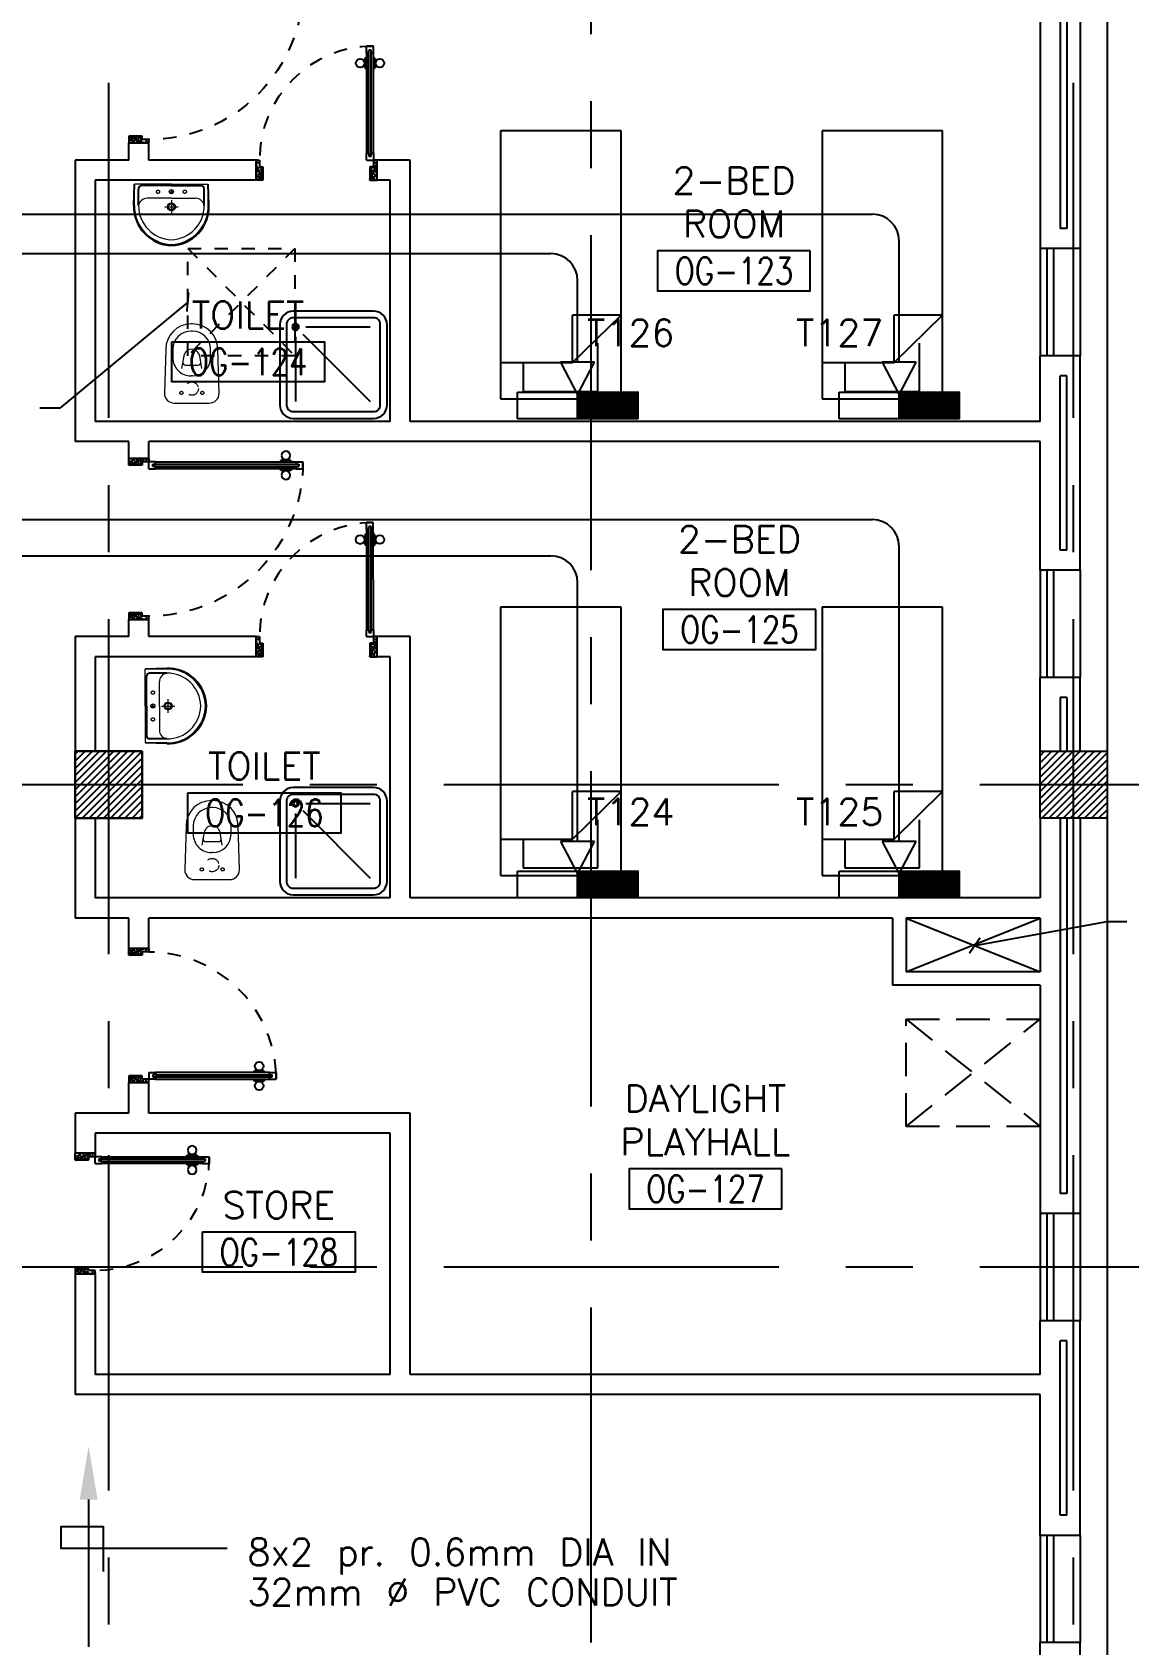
# Model space of a CAD drawing. Extents: x -0.7 to 93.2, y -1.5 to 78.
# Drawn here: x 74.91 to 83.09, y 13.38 to 25.41 of the extents above; entities that cross this region are included whole.
import ezdxf
from ezdxf.enums import TextEntityAlignment as Align

# ---------------------------------------------------------------- set-up
doc = ezdxf.new("R2010")
doc.units = 0
doc.header["$MEASUREMENT"] = 0
doc.header["$PDMODE"] = 34
for name, pattern in [('CENTERX2', [4, 2.5, -0.5, 0.5, -0.5]), ('DASHED', [0.75, 0.5, -0.25]), ('HIDDEN', [0.375, 0.25, -0.125]), ('HIDDEN2', [0.1875, 0.125, -0.0625])]:
    doc.linetypes.add(name, pattern=pattern)
doc.layers.get('0').update_dxf_attribs({"color": 11, "linetype": 'CONTINUOUS'})
doc.layers.get('DEFPOINTS').update_dxf_attribs({"color": 11, "linetype": 'CONTINUOUS'})
for name, color, linetype in [('AX-DIM', 11, 'CONTINUOUS'), ('AXES', 11, 'CENTERX2'), ('COL', 11, 'CONTINUOUS'), ('DOOR', 11, 'CONTINUOUS'), ('E-TEL', 4, 'CONTINUOUS'), ('E-TEXT', 2, 'CONTINUOUS'), ('E-WIRE', 4, 'CONTINUOUS'), ('FIX', 11, 'CONTINUOUS'), ('FUR', 11, 'CONTINUOUS'), ('HAT', 11, 'CONTINUOUS'), ('INSUL', 11, 'CONTINUOUS'), ('PROJ-L', 11, 'CONTINUOUS'), ('RM-BOX', 11, 'CONTINUOUS'), ('RM-NAME', 11, 'CONTINUOUS'), ('RM-NO', 11, 'CONTINUOUS'), ('SHAFT', 11, 'CONTINUOUS'), ('TEXT', 11, 'CONTINUOUS'), ('WALL', 11, 'CONTINUOUS'), ('WIN', 11, 'CONTINUOUS')]:
    doc.layers.add(name, color=color, linetype=linetype)
doc.styles.add('ROMANS', font='ROMANS.shx', dxfattribs={"width": 0.6})
doc.styles.get("Standard").update_dxf_attribs({"font": 'TXT.shx'})
doc.dimstyles.new('STANDARD in', dxfattribs={"dimtxt": 0.24, "dimasz": 0.1, "dimexe": 0.07, "dimexo": 0.05, "dimgap": 0.05, "dimtad": 1, "dimdec": 0, "dimlfac": 1000, "dimzin": 0, "dimdsep": 46, "dimtxsty": 'ROMANS', "dimblk": 'ARCHTICK', "dimcen": 0.05, "dimdle": 0.05, "dimclrd": 7, "dimclre": 7, "dimclrt": 2, "dimadec": 0, "dimazin": 0, "dimtfac": 1, "dimtdec": 0, "dimtmove": 2, "dimatfit": 3, "dimldrblk": 'ARCHTICK', "dimfxl": 0, "dimtolj": 1, "dimtzin": 0, "dimarcsym": 0})

# ---------------------------------------------------------------- blocks, each defined once
blk = doc.blocks.new('_ARCHTICK')
at = {"color": 0, "linetype": 'ByBlock', "const_width": 0.15}
blk.add_lwpolyline([(-0.5, -0.5), (0.5, 0.5)], dxfattribs=at)
blk = doc.blocks.new('*D160')
at = {"layer": 'AX-DIM', "color": 7, "lineweight": -2, "ltscale": 0.3}
for p, q in [((91.782, 64.52), (91.782, 5.1)), ((82.982, 64.47), (91.852, 64.47)), ((82.982, 5.15), (91.852, 5.15))]:
    blk.add_line(p, q, dxfattribs=at)
at = {"layer": 'DEFPOINTS', "color": 0, "ltscale": 0.3}
for p in [(82.932, 64.47), (82.932, 5.15), (91.782, 5.15)]:
    blk.add_point(p, dxfattribs=at)
at = {"layer": 'AX-DIM', "color": 7, "lineweight": -2, "ltscale": 0.3, "xscale": 0.1, "yscale": 0.1, "zscale": 0.1}
for p, rotation in [((91.782, 64.47), 90), ((91.782, 5.15), 270)]:
    blk.add_blockref('_ARCHTICK', p, dxfattribs=dict(at, rotation=rotation))
at = {"layer": 'AX-DIM', "color": 2, "ltscale": 0.3, "insert": (91.612, 34.81), "char_height": 0.24, "attachment_point": 5, "rotation": 90, "style": 'ROMANS'}
blk.add_mtext('\\A1;59320', dxfattribs=at)
blk = doc.blocks.new('*X69')
at = {"color": 0}
for p, q in [((245928, 132650), (246428, 133150)), ((245929, 132703), (246375, 133150)), ((245929, 132756), (246322, 133150)), ((245929, 132809), (246269, 133150)), ((245929, 132862), (246216, 133150)), ((245929, 132915), (246163, 133150)), ((245929, 132968), (246110, 133150)), ((245929, 133021), (246057, 133150)), ((245929, 133074), (246004, 133150)), ((245929, 133127), (245951, 133150)), ((245981, 132650), (246429, 133097)), ((246034, 132650), (246429, 133044)), ((246087, 132650), (246429, 132991)), ((246140, 132650), (246429, 132938)), ((246193, 132650), (246429, 132885)), ((246246, 132650), (246429, 132832)), ((246299, 132650), (246429, 132779)), ((246353, 132650), (246429, 132726)), ((246406, 132650), (246429, 132673))]:
    blk.add_line(p, q, dxfattribs=at)
blk = doc.blocks.new('COL50')
at = {"layer": 'COL'}
blk.add_lwpolyline([(-250, 250), (-250, -250), (250, -250), (250, 250)], close=True, dxfattribs=at)
blk = doc.blocks.new('*X68')
at = {"color": 0}
for p, q in [((253129, 132691), (253588, 133150)), ((253129, 132744), (253535, 133150)), ((253129, 132797), (253482, 133150)), ((253129, 132850), (253429, 133150)), ((253129, 132903), (253376, 133150)), ((253129, 132956), (253323, 133150)), ((253129, 133009), (253269, 133150)), ((253129, 133062), (253216, 133150)), ((253129, 133115), (253163, 133150)), ((253141, 132650), (253629, 133138)), ((253194, 132650), (253629, 133085)), ((253247, 132650), (253629, 133031)), ((253300, 132650), (253629, 132978)), ((253353, 132650), (253629, 132925)), ((253406, 132650), (253629, 132872)), ((253459, 132650), (253629, 132819)), ((253512, 132650), (253629, 132766)), ((253565, 132650), (253629, 132713)), ((253618, 132650), (253629, 132660))]:
    blk.add_line(p, q, dxfattribs=at)
blk = doc.blocks.new('DOOR100')
at = {"layer": 'DOOR', "color": 0, "linetype": 'ByBlock'}
for p, q in [((-82, 1205), (-91, 1205)), ((-91, 1205), (-91, 1140)), ((-75, 1218), (-82, 1218)), ((-82, 1128), (-82, 1218)), ((-82, 1205), (-82, 1140)), ((-25, 1300), (-75, 1300)), ((-75, 1300), (-25, 1300)), ((-75, 1250), (-75, 1300)), ((-58, 1250), (-75, 1250)), ((-42, 1270), (-58, 1270)), ((-58, 1250), (-58, 1270)), ((-42, 1250), (-42, 1270)), ((-25, 1250), (-42, 1250)), ((-25, 1250), (-25, 1300)), ((-25, 1218), (-18, 1218)), ((-18, 1128), (-18, 1218)), ((-18, 1205), (-9, 1205)), ((-18, 1205), (-18, 1140)), ((-9, 1205), (-9, 1140)), ((-82, 1140), (-91, 1140)), ((-75, 1128), (-82, 1128)), ((-25, 1128), (-18, 1128)), ((-18, 1140), (-9, 1140)), ((-1200, 0), (-1200, 150)), ((-1200, 150), (-1175, 150)), ((-1200, 150), (-1200, 0)), ((-1175, 150), (-1175, 100)), ((-75, 200), (-58, 200)), ((-75, 150), (-75, 200)), ((-75, 150), (-25, 150)), ((-58, 200), (-58, 180)), ((-58, 180), (-42, 180)), ((-42, 200), (-25, 200)), ((-42, 180), (-42, 200)), ((-25, 200), (-25, 150)), ((0, 150), (-25, 150)), ((-25, 150), (-25, 100)), ((0, 150), (0, 0)), ((-1150, 0), (-1200, 0)), ((-1175, 100), (-1150, 100)), ((-1150, 100), (-1150, 0)), ((-50, 100), (-50, 0)), ((-25, 100), (-50, 100)), ((-50, 0), (0, 0))]:
    blk.add_line(p, q, dxfattribs=at)
at = {"layer": 'DOOR', "linetype": 'ByBlock'}
for p, q in [((-75, 1250), (-75, 200)), ((-58, 200), (-58, 1250)), ((-42, 200), (-42, 1250)), ((-25, 200), (-25, 1250)), ((0, 0), (0, 150))]:
    blk.add_line(p, q, dxfattribs=at)
at = {"layer": 'DOOR', "color": 9, "linetype": 'ByBlock'}
for p, q in [((-1150, 0), (-1200, 114)), ((-1150, 0), (-1200, 40)), ((-1150, 0), (-1163, 100)), ((-50, 0), (0, 114)), ((-50, 0), (-37, 100)), ((-50, 0), (0, 40))]:
    blk.add_line(p, q, dxfattribs=at)
at = {"layer": 'DOOR', "color": 0, "linetype": 'ByBlock'}
for centre in [(-124, 1173), (24, 1173)]:
    blk.add_circle(centre, 32.4, dxfattribs=at)
at = {"layer": 'DOOR', "linetype": 'HIDDEN', "ltscale": 0.5}
blk.add_arc((-25, 150), 1150, 90, 180.0001, dxfattribs=at)
at = {"layer": 'DOOR', "color": 9, "linetype": 'ByBlock'}
for centre, radius, start, end in [((-1150, 0), 154, 103.7142, 108.8947), ((-1150, 0), 134, 100.72, 111.8402), ((-50, 0), 134, 68.1598, 79.28), ((-50, 0), 154, 71.1053, 76.2858), ((-1150, 0), 94.4, 90, 121.9818), ((-1150, 0), 74.4, 90, 132.2236), ((-1150, 0), 54.4, 90, 156.7926), ((-1150, 0), 34.4, 90, 180), ((-1150, 0), 14.4, 90, 180), ((-50, 0), 94.4, 58.0182, 90), ((-50, 0), 74.4, 47.7764, 90), ((-50, 0), 54.4, 23.2074, 90), ((-50, 0), 34.4, 0, 90), ((-50, 0), 14.4, 0, 90), ((-50, 0), 114, 64.0838, 77.3774)]:
    blk.add_arc(centre, radius, start, end, dxfattribs=at)
blk = doc.blocks.new('DOOR90')
at = {"layer": 'DOOR', "color": 0, "linetype": 'ByBlock'}
for p, q in [((-150, 0), (-150, -25)), ((-150, 0), (0, 0)), ((0, -50), (0, 0)), ((-1000, -25), (-1000, -75)), ((-1000, -75), (-1000, -25)), ((-950, -25), (-1000, -25)), ((-950, -75), (-1000, -75)), ((-970, -42), (-970, -58)), ((-950, -42), (-970, -42)), ((-950, -58), (-970, -58)), ((-950, -25), (-950, -42)), ((-950, -58), (-950, -75)), ((-918, -25), (-918, -18)), ((-828, -18), (-918, -18)), ((-918, -75), (-918, -82)), ((-828, -82), (-918, -82)), ((-905, -18), (-905, -9)), ((-905, -9), (-840, -9)), ((-905, -18), (-840, -18)), ((-905, -82), (-905, -91)), ((-905, -82), (-840, -82)), ((-905, -91), (-840, -91)), ((-840, -18), (-840, -9)), ((-840, -82), (-840, -91)), ((-828, -25), (-828, -18)), ((-828, -75), (-828, -82)), ((-200, -42), (-200, -25)), ((-200, -25), (-150, -25)), ((-180, -42), (-200, -42)), ((-200, -75), (-200, -58)), ((-200, -58), (-180, -58)), ((-150, -75), (-200, -75)), ((-180, -58), (-180, -42)), ((-150, -75), (-150, -25)), ((-150, -25), (-100, -25)), ((-100, -25), (-100, -50)), ((-100, -50), (0, -50)), ((-150, -900), (-150, -875)), ((-150, -875), (-100, -875)), ((0, -900), (-150, -900)), ((-150, -900), (0, -900)), ((-100, -850), (0, -850)), ((-100, -875), (-100, -850)), ((0, -850), (0, -900))]:
    blk.add_line(p, q, dxfattribs=at)
at = {"layer": 'DOOR', "color": 9, "linetype": 'ByBlock'}
for p, q in [((0, -50), (-114, 0)), ((0, -50), (-40, 0)), ((0, -50), (-100, -37)), ((0, -850), (-114, -900)), ((0, -850), (-100, -863)), ((0, -850), (-40, -900))]:
    blk.add_line(p, q, dxfattribs=at)
at = {"layer": 'DOOR', "linetype": 'ByBlock'}
for p, q in [((-200, -25), (-950, -25)), ((-200, -42), (-950, -42)), ((-200, -58), (-950, -58)), ((-950, -75), (-200, -75))]:
    blk.add_line(p, q, dxfattribs=at)
at = {"layer": 'DOOR', "color": 0, "linetype": 'ByBlock'}
for centre in [(-873, 24), (-873, -124)]:
    blk.add_circle(centre, 32.4, dxfattribs=at)
at = {"layer": 'DOOR', "color": 9, "linetype": 'ByBlock'}
for centre, radius, start, end in [((0, -50), 154, 161.1053, 166.2858), ((0, -50), 134, 158.1598, 169.28), ((0, -50), 94.4, 148.0182, 180), ((0, -50), 74.4, 137.7764, 180), ((0, -50), 114, 154.0838, 167.3774), ((0, -50), 54.4, 113.2074, 180), ((0, -50), 34.4, 90, 180), ((0, -50), 14.4, 90, 180), ((0, -850), 154, 193.7142, 198.8947), ((0, -850), 134, 190.72, 201.8402), ((0, -850), 94.4, 180, 211.9818), ((0, -850), 74.4, 180, 222.2236), ((0, -850), 54.4, 180, 246.7926), ((0, -850), 34.4, 180, 270), ((0, -850), 14.4, 180, 270)]:
    blk.add_arc(centre, radius, start, end, dxfattribs=at)
at = {"layer": 'DOOR', "linetype": 'HIDDEN', "ltscale": 0.5}
blk.add_arc((-150, -25), 850, 180, 270, dxfattribs=at)
blk = doc.blocks.new('RM1')
at = {"layer": 'RM-BOX'}
blk.add_lwpolyline([(570, -200), (-570, -200), (-570, -500), (570, -500)], close=True, dxfattribs=at)
at = {"layer": 'RM-NAME', "style": 'ROMANS'}
for tag, p in [('ROOMNAME1', (0, 324)), ('ROOMNAME2', (0, 0))]:
    blk.add_attdef(tag, text='', height=200, dxfattribs=at).set_placement(p, align=Align.MIDDLE)
at = {"layer": 'RM-NO', "style": 'ROMANS', "width": 0.8}
blk.add_attdef('ROOMNO', text='', height=200, dxfattribs=at).set_placement((0, -350), align=Align.MIDDLE)
blk = doc.blocks.new('EXH')
at = {"layer": 'SHAFT', "color": 211, "linetype": 'HIDDEN'}
for p, q in [((-400, 400), (400, -400)), ((400, 400), (-400, -400))]:
    blk.add_line(p, q, dxfattribs=at)
blk.add_lwpolyline([(-400, 400), (400, 400), (400, -400), (-400, -400)], close=True, dxfattribs=at)
blk = doc.blocks.new('DOOR-10')
at = {"layer": 'DOOR', "color": 0, "linetype": 'ByBlock'}
for p, q in [((-26, 1100), (-76, 1100)), ((-76, 1100), (-26, 1100)), ((-76, 1050), (-76, 1100)), ((-26, 1050), (-26, 1100)), ((-83, 1005), (-92, 1005)), ((-92, 1005), (-92, 940)), ((-76, 1018), (-83, 1018)), ((-83, 928), (-83, 1018)), ((-83, 1005), (-83, 940)), ((-59, 1050), (-76, 1050)), ((-43, 1070), (-59, 1070)), ((-59, 1050), (-59, 1070)), ((-43, 1050), (-43, 1070)), ((-26, 1050), (-43, 1050)), ((-26, 1018), (-18, 1018)), ((-18, 928), (-18, 1018)), ((-18, 1005), (-9, 1005)), ((-18, 1005), (-18, 940)), ((-9, 1005), (-9, 940)), ((-83, 940), (-92, 940)), ((-76, 928), (-83, 928)), ((-26, 928), (-18, 928)), ((-18, 940), (-9, 940)), ((-1001, 0), (-1001, 150)), ((-1001, 150), (-976, 150)), ((-1001, 150), (-1001, 0)), ((-976, 150), (-976, 100)), ((-76, 200), (-59, 200)), ((-76, 150), (-76, 200)), ((-76, 150), (-26, 150)), ((-59, 200), (-59, 180)), ((-59, 180), (-43, 180)), ((-43, 200), (-26, 200)), ((-43, 180), (-43, 200)), ((-26, 200), (-26, 150)), ((-1, 150), (-26, 150)), ((-26, 150), (-26, 100)), ((-951, 0), (-1001, 0)), ((-976, 100), (-951, 100)), ((-951, 100), (-951, 0)), ((-51, 100), (-51, 0)), ((-26, 100), (-51, 100)), ((-51, 0), (-1, 0))]:
    blk.add_line(p, q, dxfattribs=at)
at = {"layer": 'DOOR', "linetype": 'ByBlock'}
for p, q in [((-76, 1050), (-76, 200)), ((-59, 200), (-59, 1050)), ((-43, 200), (-43, 1050)), ((-26, 200), (-26, 1050))]:
    blk.add_line(p, q, dxfattribs=at)
at = {"layer": 'DOOR', "color": 9, "linetype": 'ByBlock'}
for p, q in [((-1, 0), (-1, 150)), ((-951, 0), (-1001, 114)), ((-951, 0), (-1001, 40)), ((-951, 0), (-964, 100)), ((-51, 0), (-1, 114)), ((-51, 0), (-37, 100)), ((-51, 0), (-1, 40))]:
    blk.add_line(p, q, dxfattribs=at)
at = {"layer": 'DOOR', "color": 0, "linetype": 'ByBlock'}
for centre in [(-124, 973), (23, 973)]:
    blk.add_circle(centre, 32.4, dxfattribs=at)
at = {"layer": 'DOOR', "linetype": 'HIDDEN', "ltscale": 0.5}
blk.add_arc((-23, 149), 952, 93.1482, 179.9482, dxfattribs=at)
at = {"layer": 'DOOR', "color": 9, "linetype": 'ByBlock'}
for centre, radius, start, end in [((-951, 0), 154, 103.7142, 108.8947), ((-951, 0), 134, 100.72, 111.8402), ((-51, 0), 134, 68.1598, 79.28), ((-51, 0), 154, 71.1053, 76.2858), ((-951, 0), 94.4, 90, 121.9818), ((-951, 0), 74.4, 90, 132.2236), ((-951, 0), 54.4, 90, 156.7926), ((-951, 0), 34.4, 90, 180), ((-951, 0), 14.4, 90, 180), ((-51, 0), 94.4, 58.0182, 90), ((-51, 0), 74.4, 47.7764, 90), ((-51, 0), 54.4, 23.2074, 90), ((-51, 0), 34.4, 0, 90), ((-51, 0), 14.4, 0, 90), ((-51, 0), 114, 64.0838, 77.3774)]:
    blk.add_arc(centre, radius, start, end, dxfattribs=at)
blk = doc.blocks.new('LAV1')
at = {"layer": 'FIX', "linetype": 'DASHED', "lineweight": 20, "ltscale": 0.05}
for p, q in [((0, 170), (0, 270)), ((0, 170), (0, 270)), ((50, 220), (-50, 220))]:
    blk.add_line(p, q, dxfattribs=at)
at = {"layer": 'FIX', "linetype": 'ByBlock', "ltscale": 0.3}
for p, q in [((-280, 210), (-275, 50)), ((-245, 210), (-245, 85)), ((245, 210), (245, 85)), ((280, 210), (275, 50)), ((0, 60), (-220, 60)), ((0, 60), (220, 60))]:
    blk.add_line(p, q, dxfattribs=at)
at = {"layer": 'FIX', "linetype": 'Continuous', "lineweight": 20}
for p, q in [((-275, 210), (-275, 50)), ((0, 155), (-181, 155)), ((0, 155), (181, 155)), ((275, 210), (275, 50)), ((0, 50), (-275, 50)), ((0, 50), (-252, 50)), ((0, 50), (252, 50)), ((0, 50), (275, 50))]:
    blk.add_line(p, q, dxfattribs=at)
at = {"layer": 'FIX', "lineweight": 20}
for p, q in [((0, 92), (0, 123)), ((16, 107), (-15, 107))]:
    blk.add_line(p, q, dxfattribs=at)
for centre, radius in [((0, 220), 29.5), ((0, 220), 22.5), ((0, 107), 15.5)]:
    blk.add_circle(centre, radius, dxfattribs=at)
at = {"layer": 'FIX', "linetype": 'HIDDEN', "lineweight": 20, "ltscale": 0.05}
for centre in [(-100, 107), (100, 107)]:
    blk.add_circle(centre, 12.4, dxfattribs=at)
at = {"layer": 'FIX', "linetype": 'ByBlock', "ltscale": 0.3}
for centre, radius, start, end in [((7, 220), 287, 91.3776, 182.0064), ((-7, 220), 287, 357.9936, 88.6224), ((-220, 85), 24.9, 179.7021, 269.9486), ((220, 85), 24.9, 270.0514, 0.2979)]:
    blk.add_arc(centre, radius, start, end, dxfattribs=at)
at = {"layer": 'FIX', "linetype": 'Continuous', "lineweight": 20}
for centre, radius, start, end in [((8, 217), 283, 91.6988, 181.351), ((-8, 217), 283, 358.649, 88.3012), ((8, 212), 253, 91.7328, 180.4884), ((-8, 212), 253, 359.5116, 88.2672), ((-179, 222), 66.9, 190.2006, 268.0786), ((179, 222), 66.9, 271.9214, 349.7994)]:
    blk.add_arc(centre, radius, start, end, dxfattribs=at)
blk = doc.blocks.new('WC1')
at = {"layer": 'FIX', "lineweight": 20}
for p, q in [((-210, 204), (-538, 194)), ((-475, 141), (-538, 141)), ((-727, 5), (-727, -5)), ((-674, 5), (-674, -5)), ((-534, 24), (-540, 0)), ((-540, 0), (-534, -24)), ((-395, 76), (-490, 60)), ((-339, 5), (-339, -5)), ((-490, -60), (-395, -76)), ((-538, -141), (-475, -141)), ((-538, -194), (-210, -204))]:
    blk.add_line(p, q, dxfattribs=at)
at = {"layer": 'FIX', "linetype": 'Continuous', "lineweight": 20}
blk.add_line((-420, -47), (-420, 45), dxfattribs=at)
at = {"layer": 'FIX', "lineweight": 20}
blk.add_lwpolyline([(-213, -204), (-210, -204, 0.414214), (-137, -131), (-137, 0), (-137, 131, 0.414214), (-210, 204)], format="xyb", dxfattribs=at)
at = {"layer": 'FIX', "linetype": 'HIDDEN2', "lineweight": 20, "ltscale": 0.3}
blk.add_circle((-245, 0), 49.8, dxfattribs=at)
at = {"layer": 'FIX', "linetype": 'HIDDEN', "lineweight": 20, "ltscale": 0.05}
for centre in [(-213, 78), (-213, -77)]:
    blk.add_circle(centre, 11.6, dxfattribs=at)
at = {"layer": 'FIX', "lineweight": 20}
for centre, radius, start, end in [((-538, 5), 189, 90, 180), ((-538, 5), 136, 90, 180), ((-475, 5), 136, 360, 90), ((-473, -7), 68.2, 128.9242, 152.8468), ((-464, -18), 82, 108.496, 128.9242), ((-538, -5), 189, 180, 270), ((-538, -5), 136, 180, 270), ((-473, 7), 68.2, 207.1532, 231.0758), ((-464, 18), 82, 231.0758, 251.504), ((-475, -5), 136, 270, 0)]:
    blk.add_arc(centre, radius, start, end, dxfattribs=at)
at = {"layer": 'FIX', "linetype": 'Continuous', "lineweight": 20}
for centre, start, end in [((-443, 46), 357.6662, 91.6121), ((-442, -46), 268.3879, 2.3338)]:
    blk.add_arc(centre, 22.3, start, end, dxfattribs=at)
blk = doc.blocks.new('SHR1')
at = {"layer": 'FIX'}
for p, q in [((-196, 196), (-700, 700)), ((-143, 218), (-143, 700)), ((-218, 143), (-700, 143))]:
    blk.add_line(p, q, dxfattribs=at)
for points in [[(-825, 125), (-825, 725, -0.414214), (-725, 825), (-125, 825, -0.414214), (-25, 725), (-25, 125, -0.414214), (-125, 25), (-725, 25, -0.414214)], [(-775, 125), (-775, 725, -0.414214), (-725, 775), (-125, 775, -0.414214), (-75, 725), (-75, 125, -0.414214), (-125, 75), (-725, 75, -0.414214)]]:
    blk.add_lwpolyline(points, format="xyb", close=True, dxfattribs=at)
for radius in [25, 15]:
    blk.add_circle((-143, 143), radius, dxfattribs=at)

msp = doc.modelspace()

# ---------------------------------------------------------------- linework, layer by layer
at = {"layer": 'AXES'}
for p, q in [((75.4824, -1.4643), (75.4824, 77.3484)), ((82.6824, -1.4643), (82.6824, 77.3484)), ((79.0824, 5.4), (79.0824, 64.17)), ((92.4824, 19.8), (40.3924, 19.8)), ((92.4824, 16.2), (40.3924, 16.2))]:
    msp.add_line(p, q, dxfattribs=at)
at = {"layer": 'E-TEL'}
for p, q in [((79.1075, 22.9515), (78.855, 22.9515)), ((78.855, 22.9515), (78.9812, 22.7094)), ((78.9812, 22.7094), (79.1075, 22.9515)), ((81.5075, 22.9515), (81.255, 22.9515)), ((81.255, 22.9515), (81.3812, 22.7094)), ((81.3812, 22.7094), (81.5075, 22.9515)), ((78.5324, 22.53), (78.5324, 22.7294)), ((78.5324, 22.7294), (79.4324, 22.7294)), ((80.9324, 22.53), (80.9324, 22.7294)), ((80.9324, 22.7294), (81.8324, 22.7294)), ((79.4324, 22.53), (78.5324, 22.53)), ((81.8324, 22.53), (80.9324, 22.53)), ((79.1075, 19.3765), (78.855, 19.3765)), ((78.855, 19.3765), (78.9812, 19.1344)), ((78.9812, 19.1344), (79.1075, 19.3765)), ((81.5075, 19.3765), (81.255, 19.3765)), ((81.255, 19.3765), (81.3812, 19.1344)), ((81.3812, 19.1344), (81.5075, 19.3765)), ((78.5324, 18.955), (78.5324, 19.1544)), ((78.5324, 19.1544), (79.4324, 19.1544)), ((80.9324, 18.955), (80.9324, 19.1544)), ((80.9324, 19.1544), (81.8324, 19.1544)), ((79.4324, 18.955), (78.5324, 18.955)), ((81.8324, 18.955), (80.9324, 18.955))]:
    msp.add_line(p, q, dxfattribs=at)
at = {"layer": 'E-TEL', "color": 4}
for p, q in [((78.9812, 22.53), (78.9812, 22.7294)), ((79.4324, 22.53), (79.4324, 22.7294)), ((81.3812, 22.53), (81.3812, 22.7294)), ((81.8324, 22.53), (81.8324, 22.7294)), ((78.9812, 18.955), (78.9812, 19.1544)), ((79.4324, 18.955), (79.4324, 19.1544)), ((81.3812, 18.955), (81.3812, 19.1544)), ((81.8324, 18.955), (81.8324, 19.1544))]:
    msp.add_line(p, q, dxfattribs=at)
at = {"layer": 'E-TEL', "color": 8}
for p, q in [((79.3817, 22.53), (78.9812, 22.7168)), ((79.3522, 22.53), (78.9812, 22.703)), ((79.3226, 22.53), (78.9812, 22.6892)), ((79.293, 22.53), (78.9812, 22.6754)), ((79.2634, 22.53), (78.9812, 22.6616)), ((79.2339, 22.53), (78.9812, 22.6478)), ((79.2043, 22.53), (78.9812, 22.634)), ((79.1747, 22.53), (78.9812, 22.6202)), ((79.4113, 22.53), (78.9838, 22.7294)), ((79.4324, 22.534), (79.0134, 22.7294)), ((79.4324, 22.5478), (79.043, 22.7294)), ((79.4324, 22.5616), (79.0725, 22.7294)), ((79.4324, 22.5754), (79.1021, 22.7294)), ((79.4324, 22.5892), (79.1317, 22.7294)), ((79.4324, 22.6029), (79.1613, 22.7294)), ((79.4324, 22.6167), (79.1908, 22.7294)), ((79.4324, 22.6305), (79.2204, 22.7294)), ((79.4324, 22.6443), (79.25, 22.7294)), ((79.4324, 22.6581), (79.2796, 22.7294)), ((79.4324, 22.6719), (79.3092, 22.7294)), ((79.4324, 22.6857), (79.3387, 22.7294)), ((79.4324, 22.6995), (79.3683, 22.7294)), ((79.4324, 22.7133), (79.3979, 22.7294)), ((79.4323, 22.7271), (79.4275, 22.7294)), ((81.7817, 22.53), (81.3812, 22.7168)), ((81.7522, 22.53), (81.3812, 22.703)), ((81.7226, 22.53), (81.3812, 22.6892)), ((81.693, 22.53), (81.3812, 22.6754)), ((81.6634, 22.53), (81.3812, 22.6616)), ((81.6339, 22.53), (81.3812, 22.6478)), ((81.6043, 22.53), (81.3812, 22.634)), ((81.5747, 22.53), (81.3812, 22.6202)), ((81.8113, 22.53), (81.3838, 22.7294)), ((81.8324, 22.534), (81.4134, 22.7294)), ((81.8324, 22.5478), (81.443, 22.7294)), ((81.8324, 22.5616), (81.4725, 22.7294)), ((81.8324, 22.5754), (81.5021, 22.7294)), ((81.8324, 22.5892), (81.5317, 22.7294)), ((81.8324, 22.6029), (81.5613, 22.7294)), ((81.8324, 22.6167), (81.5908, 22.7294)), ((81.8324, 22.6305), (81.6204, 22.7294)), ((81.8324, 22.6443), (81.65, 22.7294)), ((81.8324, 22.6581), (81.6796, 22.7294)), ((81.8324, 22.6719), (81.7092, 22.7294)), ((81.8324, 22.6857), (81.7387, 22.7294)), ((81.8324, 22.6995), (81.7683, 22.7294)), ((81.8324, 22.7133), (81.7979, 22.7294)), ((81.8323, 22.7271), (81.8275, 22.7294)), ((79.1451, 22.53), (78.9812, 22.6064)), ((79.1155, 22.53), (78.9812, 22.5926)), ((79.086, 22.53), (78.9812, 22.5788)), ((79.0564, 22.53), (78.9812, 22.5651)), ((79.0268, 22.53), (78.9812, 22.5513)), ((78.9972, 22.53), (78.9812, 22.5375)), ((81.5451, 22.53), (81.3812, 22.6064)), ((81.5155, 22.53), (81.3812, 22.5926)), ((81.486, 22.53), (81.3812, 22.5788)), ((81.4564, 22.53), (81.3812, 22.5651)), ((81.4268, 22.53), (81.3812, 22.5513)), ((81.3972, 22.53), (81.3812, 22.5375)), ((79.3817, 18.955), (78.9812, 19.1418)), ((79.3522, 18.955), (78.9812, 19.128)), ((79.4113, 18.955), (78.9838, 19.1544)), ((79.4324, 18.959), (79.0134, 19.1544)), ((79.4324, 18.9728), (79.043, 19.1544)), ((79.4324, 18.9866), (79.0725, 19.1544)), ((79.4324, 19.0004), (79.1021, 19.1544)), ((79.4324, 19.0142), (79.1317, 19.1544)), ((79.4324, 19.0279), (79.1613, 19.1544)), ((79.4324, 19.0417), (79.1908, 19.1544)), ((79.4324, 19.0555), (79.2204, 19.1544)), ((79.4324, 19.0693), (79.25, 19.1544)), ((79.4324, 19.0831), (79.2796, 19.1544)), ((79.4324, 19.0969), (79.3092, 19.1544)), ((79.4324, 19.1107), (79.3387, 19.1544)), ((79.4324, 19.1245), (79.3683, 19.1544)), ((79.4324, 19.1383), (79.3979, 19.1544)), ((79.4323, 19.1521), (79.4275, 19.1544)), ((81.7817, 18.955), (81.3812, 19.1418)), ((81.7522, 18.955), (81.3812, 19.128)), ((81.8113, 18.955), (81.3838, 19.1544)), ((81.8324, 18.959), (81.4134, 19.1544)), ((81.8324, 18.9728), (81.443, 19.1544)), ((81.8324, 18.9866), (81.4725, 19.1544)), ((81.8324, 19.0004), (81.5021, 19.1544)), ((81.8324, 19.0142), (81.5317, 19.1544)), ((81.8324, 19.0279), (81.5613, 19.1544)), ((81.8324, 19.0417), (81.5908, 19.1544)), ((81.8324, 19.0555), (81.6204, 19.1544)), ((81.8324, 19.0693), (81.65, 19.1544)), ((81.8324, 19.0831), (81.6796, 19.1544)), ((81.8324, 19.0969), (81.7092, 19.1544)), ((81.8324, 19.1107), (81.7387, 19.1544)), ((81.8324, 19.1245), (81.7683, 19.1544)), ((81.8324, 19.1383), (81.7979, 19.1544)), ((81.8323, 19.1521), (81.8275, 19.1544)), ((79.3226, 18.955), (78.9812, 19.1142)), ((79.293, 18.955), (78.9812, 19.1004)), ((79.2634, 18.955), (78.9812, 19.0866)), ((79.2339, 18.955), (78.9812, 19.0728)), ((79.2043, 18.955), (78.9812, 19.059)), ((79.1747, 18.955), (78.9812, 19.0452)), ((79.1451, 18.955), (78.9812, 19.0314)), ((79.1155, 18.955), (78.9812, 19.0176)), ((81.7226, 18.955), (81.3812, 19.1142)), ((81.693, 18.955), (81.3812, 19.1004)), ((81.6634, 18.955), (81.3812, 19.0866)), ((81.6339, 18.955), (81.3812, 19.0728)), ((81.6043, 18.955), (81.3812, 19.059)), ((81.5747, 18.955), (81.3812, 19.0452)), ((81.5451, 18.955), (81.3812, 19.0314)), ((81.5155, 18.955), (81.3812, 19.0176)), ((79.086, 18.955), (78.9812, 19.0038)), ((79.0564, 18.955), (78.9812, 18.9901)), ((79.0268, 18.955), (78.9812, 18.9763)), ((78.9972, 18.955), (78.9812, 18.9625)), ((81.486, 18.955), (81.3812, 19.0038)), ((81.4564, 18.955), (81.3812, 18.9901)), ((81.4268, 18.955), (81.3812, 18.9763)), ((81.3972, 18.955), (81.3812, 18.9625))]:
    msp.add_line(p, q, dxfattribs=at)
at = {"layer": 'E-TEXT', "color": 11}
msp.add_lwpolyline([(76.3658, 14.1029), (75.1275, 14.1029), (75.1275, 14.267), (75.4405, 14.267), (75.4405, 13.9315)], dxfattribs=at)
at = {"layer": 'E-WIRE'}
for p, q in [((72.2154, 24.0562), (81.1812, 24.0562)), ((72.2154, 23.7617), (78.7812, 23.7617)), ((75.3326, 14.4666), (75.3326, 13.3679))]:
    msp.add_line(p, q, dxfattribs=at)
at = {"layer": 'E-WIRE', "linetype": 'ByBlock'}
for p, q in [((81.3812, 22.9515), (81.3812, 23.8562)), ((78.9812, 22.9515), (78.9812, 23.5617)), ((72.2526, 21.7772), (81.1812, 21.7772)), ((81.3812, 19.3765), (81.3812, 21.5772)), ((72.0323, 21.5076), (78.7812, 21.5076)), ((78.9812, 19.3765), (78.9812, 21.3076))]:
    msp.add_line(p, q, dxfattribs=at)
for centre in [(81.1812, 23.8562), (78.7812, 23.5617), (81.1812, 21.5772), (78.7812, 21.3076)]:
    msp.add_arc(centre, 0.2, 0, 90, dxfattribs=at)
at = {"layer": 'E-WIRE'}
msp.add_solid([(75.3992, 14.4666), (75.2659, 14.4666), (75.3326, 14.8666)], dxfattribs=at)
at = {"layer": 'FUR'}
for p, q in [((79.3055, 24.6782), (78.4055, 24.6782)), ((78.4055, 24.6782), (78.4055, 22.6782)), ((79.3055, 22.6782), (79.3055, 24.6782)), ((81.7055, 24.6782), (80.8055, 24.6782)), ((80.8055, 24.6782), (80.8055, 22.6782)), ((81.7055, 22.6782), (81.7055, 24.6782)), ((78.9444, 22.9498), (78.9444, 23.3033)), ((79.3055, 23.3033), (78.9444, 23.3033)), ((78.9444, 22.9498), (79.3055, 23.3033)), ((81.3444, 22.9498), (81.3444, 23.3033)), ((81.7055, 23.3033), (81.3444, 23.3033)), ((81.3444, 22.9498), (81.7055, 23.3033)), ((79.1333, 22.7337), (79.1333, 23.0934)), ((81.5333, 22.7337), (81.5333, 23.0934)), ((78.4055, 22.9498), (78.9444, 22.9498)), ((78.5754, 22.9498), (78.5754, 22.7337)), ((80.8055, 22.9498), (81.3444, 22.9498)), ((80.9754, 22.9498), (80.9754, 22.7337)), ((78.4055, 22.6782), (79.3055, 22.6782)), ((78.5754, 22.7337), (79.1333, 22.7337)), ((80.8055, 22.6782), (81.7055, 22.6782)), ((80.9754, 22.7337), (81.5333, 22.7337)), ((79.3055, 21.1232), (78.4055, 21.1232)), ((78.4055, 21.1232), (78.4055, 19.1232)), ((79.3055, 19.1232), (79.3055, 21.1232)), ((81.7055, 21.1232), (80.8055, 21.1232)), ((80.8055, 21.1232), (80.8055, 19.1232)), ((81.7055, 19.1232), (81.7055, 21.1232)), ((78.9444, 19.3948), (78.9444, 19.7483)), ((79.3055, 19.7483), (78.9444, 19.7483)), ((78.9444, 19.3948), (79.3055, 19.7483)), ((81.3444, 19.3948), (81.3444, 19.7483)), ((81.7055, 19.7483), (81.3444, 19.7483)), ((81.3444, 19.3948), (81.7055, 19.7483)), ((79.1333, 19.1787), (79.1333, 19.5384)), ((81.5333, 19.1787), (81.5333, 19.5384)), ((78.4055, 19.3948), (78.9444, 19.3948)), ((78.5754, 19.3948), (78.5754, 19.1787)), ((80.8055, 19.3948), (81.3444, 19.3948)), ((80.9754, 19.3948), (80.9754, 19.1787)), ((78.5754, 19.1787), (79.1333, 19.1787)), ((80.9754, 19.1787), (81.5333, 19.1787)), ((78.4055, 19.1232), (79.3055, 19.1232)), ((80.8055, 19.1232), (81.7055, 19.1232))]:
    msp.add_line(p, q, dxfattribs=at)
at = {"layer": 'INSUL'}
for p, q in [((82.5824, 26.75), (82.5824, 23.95)), ((82.6324, 26.75), (82.6324, 23.95)), ((82.6324, 23.95), (82.5824, 23.95)), ((82.5824, 21.55), (82.5824, 22.85)), ((82.6324, 22.85), (82.5824, 22.85)), ((82.6324, 21.55), (82.6324, 22.85)), ((82.6324, 21.55), (82.5824, 21.55)), ((82.5824, 20.45), (82.5824, 20.05)), ((82.6324, 20.45), (82.5824, 20.45)), ((82.6324, 20.45), (82.6324, 20.05)), ((82.5824, 19.55), (82.5824, 16.75)), ((82.6324, 19.55), (82.6324, 16.75)), ((82.6324, 16.75), (82.5824, 16.75)), ((82.5824, 14.35), (82.5824, 15.65)), ((82.6324, 15.65), (82.5824, 15.65)), ((82.6324, 14.35), (82.6324, 15.65)), ((82.6324, 14.35), (82.5824, 14.35))]:
    msp.add_line(p, q, dxfattribs=at)
at = {"layer": 'PROJ-L'}
for p, q in [((82.9324, 26.75), (82.9324, 20.05)), ((82.9324, 19.55), (82.9324, 12.85))]:
    msp.add_line(p, q, dxfattribs=at)
at = {"layer": 'SHAFT', "color": 251, "linetype": 'HIDDEN'}
for p, q in [((81.4324, 18.05), (82.4324, 17.25)), ((81.4324, 17.25), (82.4324, 18.05))]:
    msp.add_line(p, q, dxfattribs=at)
msp.add_lwpolyline([(81.4324, 18.05), (82.4324, 18.05), (82.4324, 17.25), (81.4324, 17.25)], close=True, dxfattribs=at)
at = {"layer": 'TEXT', "color": 251, "linetype": 'ByBlock'}
for p, q in [((81.4324, 18.805), (82.4324, 18.405)), ((81.4324, 18.405), (82.4324, 18.805))]:
    msp.add_line(p, q, dxfattribs=at)
at = {"layer": 'WALL'}
for p, q in [((82.7324, 26.75), (82.7324, 23.8)), ((82.4324, 25.915), (82.4324, 23.8)), ((75.6324, 24.46), (75.2324, 24.46)), ((75.2324, 24.46), (75.2324, 22.36)), ((76.5824, 24.46), (75.7824, 24.46)), ((77.7324, 24.46), (77.4824, 24.46)), ((75.3824, 24.31), (75.3824, 22.51)), ((76.5824, 24.31), (75.3824, 24.31)), ((77.5824, 24.31), (77.4824, 24.31)), ((82.7324, 23.8), (82.4324, 23.8)), ((82.7324, 23), (82.4324, 23)), ((82.4324, 22.51), (82.4324, 23)), ((82.7324, 21.4), (82.7324, 23)), ((77.5824, 22.51), (75.3824, 22.51)), ((82.4324, 22.51), (77.7324, 22.51)), ((75.6324, 22.36), (75.2324, 22.36)), ((82.4324, 22.36), (75.7824, 22.36)), ((82.4324, 21.4), (82.4324, 22.36)), ((82.7324, 21.4), (82.4324, 21.4)), ((75.6324, 20.905), (75.2324, 20.905)), ((75.2324, 20.905), (75.2324, 18.805)), ((76.5824, 20.905), (75.7824, 20.905)), ((77.7324, 20.905), (77.4824, 20.905)), ((75.3824, 20.755), (75.3824, 20.05)), ((76.5824, 20.755), (75.3824, 20.755)), ((77.5824, 20.755), (77.4824, 20.755)), ((82.7324, 20.6), (82.4324, 20.6)), ((82.4324, 20.05), (82.4324, 20.6)), ((82.7324, 20.05), (82.7324, 20.6)), ((75.3824, 19.55), (75.3824, 18.955)), ((82.4324, 19.55), (82.4324, 18.955)), ((82.7324, 19.55), (82.7324, 16.6)), ((77.5824, 18.955), (75.3824, 18.955)), ((82.4324, 18.955), (77.7324, 18.955)), ((75.6324, 18.805), (75.2324, 18.805)), ((81.3324, 18.805), (75.7824, 18.805)), ((81.3324, 18.805), (81.3324, 18.305)), ((82.4324, 18.805), (81.4324, 18.805)), ((81.4324, 18.805), (81.4324, 18.405)), ((82.4324, 18.805), (81.4324, 18.805)), ((82.4324, 18.805), (82.4324, 18.405)), ((82.4324, 18.405), (81.4324, 18.405)), ((82.4324, 18.305), (81.3324, 18.305)), ((82.4324, 18.305), (82.4324, 16.6)), ((75.2324, 17.35), (75.2324, 17.05)), ((75.6324, 17.35), (75.2324, 17.35)), ((77.7324, 17.35), (75.7824, 17.35)), ((77.5824, 17.2), (75.3824, 17.2)), ((75.3824, 17.2), (75.3824, 17.05)), ((75.3824, 17.05), (75.2324, 17.05)), ((82.7324, 16.6), (82.4324, 16.6)), ((75.3824, 16.15), (75.2324, 16.15)), ((75.2324, 16.15), (75.2324, 15.25)), ((75.3824, 16.15), (75.3824, 15.4)), ((82.7324, 15.8), (82.4324, 15.8)), ((82.4324, 15.4), (82.4324, 15.8)), ((82.7324, 14.2), (82.7324, 15.8)), ((77.5824, 15.4), (75.3824, 15.4)), ((82.4324, 15.4), (77.7324, 15.4)), ((82.4324, 15.25), (75.2324, 15.25)), ((82.4324, 14.2), (82.4324, 15.25)), ((82.7324, 14.2), (82.4324, 14.2)), ((82.7324, 13.4), (82.4324, 13.4)), ((82.4324, 12.85), (82.4324, 13.4)), ((82.7324, 12.85), (82.7324, 13.4))]:
    msp.add_line(p, q, dxfattribs=at)
at = {"layer": 'WALL', "linetype": 'ByBlock'}
for p, q in [((75.6324, 24.46), (75.6324, 24.5875)), ((75.7824, 24.5875), (75.6324, 24.5875)), ((75.7824, 24.46), (75.7824, 24.5875)), ((76.5824, 24.31), (76.5824, 24.46)), ((77.4824, 24.31), (77.4824, 24.46)), ((77.7324, 22.51), (77.7324, 24.46)), ((77.5824, 22.51), (77.5824, 24.31)), ((75.6324, 22.2325), (75.6324, 22.36)), ((75.7824, 22.2325), (75.7824, 22.36)), ((75.7824, 22.2325), (75.6324, 22.2325)), ((75.6324, 20.905), (75.6324, 21.0325)), ((75.7824, 21.0325), (75.6324, 21.0325)), ((75.7824, 20.905), (75.7824, 21.0325)), ((76.5824, 20.755), (76.5824, 20.905)), ((77.4824, 20.755), (77.4824, 20.905)), ((77.7324, 18.955), (77.7324, 20.905)), ((77.5824, 18.955), (77.5824, 20.755)), ((75.6324, 18.5775), (75.6324, 18.805)), ((75.7824, 18.5775), (75.7824, 18.805)), ((75.7824, 18.5775), (75.6324, 18.5775)), ((75.6324, 17.35), (75.6324, 17.5775)), ((75.7824, 17.5775), (75.6324, 17.5775)), ((75.7824, 17.35), (75.7824, 17.5775)), ((77.7324, 15.4), (77.7324, 17.35)), ((77.5824, 15.4), (77.5824, 17.2))]:
    msp.add_line(p, q, dxfattribs=at)
at = {"layer": 'WALL', "linetype": 'ByBlock', "ltscale": 0.3}
for points in [[(75.7324, 20.05), (75.2324, 20.05), (75.2324, 19.55), (75.7324, 19.55)], [(82.4324, 20.05), (82.9324, 20.05), (82.9324, 19.55), (82.4324, 19.55)]]:
    msp.add_lwpolyline(points, close=True, dxfattribs=at)
at = {"layer": 'WIN'}
for p, q in [((82.4324, 23.8), (82.4324, 23)), ((82.4824, 23.8), (82.4824, 23)), ((82.5324, 23.8), (82.5324, 23)), ((82.7324, 23.8), (82.7324, 23)), ((82.4324, 21.4), (82.4324, 20.6)), ((82.4824, 21.4), (82.4824, 20.6)), ((82.5324, 21.4), (82.5324, 20.6)), ((82.7324, 21.4), (82.7324, 20.6)), ((82.4324, 16.6), (82.4324, 15.8)), ((82.4824, 16.6), (82.4824, 15.8)), ((82.5324, 16.6), (82.5324, 15.8)), ((82.7324, 16.6), (82.7324, 15.8)), ((82.4324, 14.2), (82.4324, 13.4)), ((82.4824, 14.2), (82.4824, 13.4)), ((82.5324, 14.2), (82.5324, 13.4)), ((82.7324, 14.2), (82.7324, 13.4))]:
    msp.add_line(p, q, dxfattribs=at)

# ---------------------------------------------------------------- block references
at = {"layer": 'COL', "xscale": -0.001, "yscale": 0.001, "zscale": 0.001}
for p in [(75.4824, 19.8), (82.6824, 19.8)]:
    msp.add_blockref('COL50', p, dxfattribs=at)
at = {"layer": 'DOOR', "color": 0, "linetype": 'ByBlock', "yscale": 0.001, "zscale": 0.001}
for name, p, xscale, rotation in [('DOOR100', (75.6324, 25.7875), -0.001, 270), ('DOOR90', (77.4824, 24.31), 0.001, 270), ('DOOR100', (75.6324, 22.2325), -0.001, 270), ('DOOR90', (77.4824, 20.755), 0.001, 270.012627119592)]:
    msp.add_blockref(name, p, dxfattribs=dict(at, xscale=xscale, rotation=rotation))
at = {"layer": 'DOOR', "color": 0, "linetype": 'ByBlock', "ltscale": 0.3, "xscale": 0.001, "yscale": 0.001, "zscale": 0.001, "rotation": 270}
msp.add_blockref('DOOR-10', (75.6324, 17.5768), dxfattribs=at)
at = {"layer": 'DOOR', "color": 0, "linetype": 'ByBlock', "xscale": -0.001, "yscale": 0.001, "zscale": 0.001}
msp.add_blockref('DOOR90', (75.2324, 17.05), dxfattribs=at)
at = {"layer": 'FIX', "linetype": 'ByBlock', "ltscale": 0.3, "xscale": 0.001, "yscale": 0.001, "zscale": 0.001}
for p, rotation in [((75.9504, 24.3306), 180), ((75.7054, 20.387), 270)]:
    msp.add_blockref('LAV1', p, dxfattribs=dict(at, rotation=rotation))
at = {"layer": 'FIX', "yscale": 0.001, "zscale": 0.001, "rotation": 270}
for name, p, xscale in [('WC1', (76.1024, 22.51), 0.001), ('SHR1', (76.7344, 23.358), -0.001), ('SHR1', (76.7344, 19.803), -0.001), ('WC1', (76.2544, 18.955), 0.001)]:
    msp.add_blockref(name, p, dxfattribs=dict(at, xscale=xscale))
at = {"layer": 'HAT', "xscale": 0.001, "yscale": 0.001, "zscale": 0.001}
for name in ['*X69', '*X68']:
    msp.add_blockref(name, (-170.6962, -113.0997), dxfattribs=at)
at = {"layer": 'RM-NAME', "xscale": 0.001, "yscale": 0.001, "zscale": 0.001}
for p, values in [((80.1479, 23.9834), {'ROOMNO': 'OG-123', 'ROOMNAME2': 'ROOM', 'ROOMNAME1': '2-BED'}), ((80.1885, 21.3079), {'ROOMNO': 'OG-125', 'ROOMNAME2': 'ROOM', 'ROOMNAME1': '2-BED'}), ((79.9351, 17.135), {'ROOMNO': 'OG-127', 'ROOMNAME2': 'PLAYHALL', 'ROOMNAME1': 'DAYLIGHT'})]:
    msp.add_blockref('RM1', p, dxfattribs=at).add_auto_attribs(values)
at = {"layer": 'RM-NAME'}
ref = msp.add_blockref('RM1', (76.5226, 23.3044), dxfattribs=dict(at, xscale=-0.001, yscale=0.001, zscale=0.001))
ref.add_attrib('ROOMNO', 'OG-124', dxfattribs={"layer": 'RM-NO', "height": 0.2, "style": 'ROMANS', "width": 0.8}).set_placement((76.5226, 22.9544), align=Align.MIDDLE)
ref.add_attrib('ROOMNAME2', 'TOILET', dxfattribs={"height": 0.2, "style": 'ROMANS'}).set_placement((76.5226, 23.3044), align=Align.MIDDLE)
ref = msp.add_blockref('RM1', (76.6439, 19.9395), dxfattribs=dict(at, xscale=-0.001, yscale=0.001, zscale=0.001))
ref.add_attrib('ROOMNO', 'OG-126', dxfattribs={"layer": 'RM-NO', "height": 0.2, "style": 'ROMANS', "width": 0.8}).set_placement((76.6439, 19.5895), align=Align.MIDDLE)
ref.add_attrib('ROOMNAME2', 'TOILET', dxfattribs={"height": 0.2, "style": 'ROMANS'}).set_placement((76.6439, 19.9395), align=Align.MIDDLE)
ref = msp.add_blockref('RM1', (76.752, 16.6632), dxfattribs=dict(at, xscale=-0.001, yscale=0.001, zscale=0.001))
ref.add_attrib('ROOMNO', 'OG-128', dxfattribs={"layer": 'RM-NO', "height": 0.2, "style": 'ROMANS', "width": 0.8}).set_placement((76.752, 16.3132), align=Align.MIDDLE)
ref.add_attrib('ROOMNAME2', 'STORE', dxfattribs={"height": 0.2, "style": 'ROMANS'}).set_placement((76.752, 16.6632), align=Align.MIDDLE)
at = {"layer": 'SHAFT', "color": 6, "linetype": 'ByBlock', "ltscale": 0.3, "xscale": 0.001, "yscale": 0.001, "zscale": 0.001}
msp.add_blockref('EXH', (76.4724, 23.4), dxfattribs=at)

# ---------------------------------------------------------------- texts
at = {"layer": 'E-TEXT', "color": 2, "style": 'ROMANS'}
for s, p in [('T126', (79.378, 23.1708)), ('T127', (80.9369, 23.1708)), ('T124', (79.378, 19.5978)), ('T125', (80.9369, 19.5978))]:
    msp.add_text(s, height=0.2, dxfattribs=at).set_placement(p, align=Align.MIDDLE)
at = {"layer": 'E-TEXT', "color": 4}
for s, p in [('8x2 pr. 0.6mm DIA IN', (76.5181, 13.9756, -2.4)), ('32mm %%C PVC CONDUIT', (76.5181, 13.6775, -2.4))]:
    msp.add_text(s, height=0.2, dxfattribs=at).set_placement(p)

# ---------------------------------------------------------------- dimensions: what is measured, and where the dimension line sits
at = {"layer": 'AX-DIM'}
dim = msp.add_linear_dim(base=(91.7824, 5.15), p1=(82.9324, 64.47), p2=(82.9324, 5.15), angle=270, dimstyle='STANDARD in', dxfattribs=at)
dim.commit()
dim.dimension.update_dxf_attribs({"geometry": '*D160', "text_midpoint": (91.6124, 34.81)})

# ---------------------------------------------------------------- leaders
at = {"layer": 'SHAFT', "color": 6, "linetype": 'ByBlock', "ltscale": 0.3}
for points in [[(76.0724, 23.4), (75.117, 22.6084), (74.9693, 22.6084)], [(81.9449, 18.6), (82.9324, 18.7785), (83.0801, 18.7785)]]:
    msp.add_leader(points, dimstyle='STANDARD in', dxfattribs=at)

doc.saveas('drawing.dxf')
